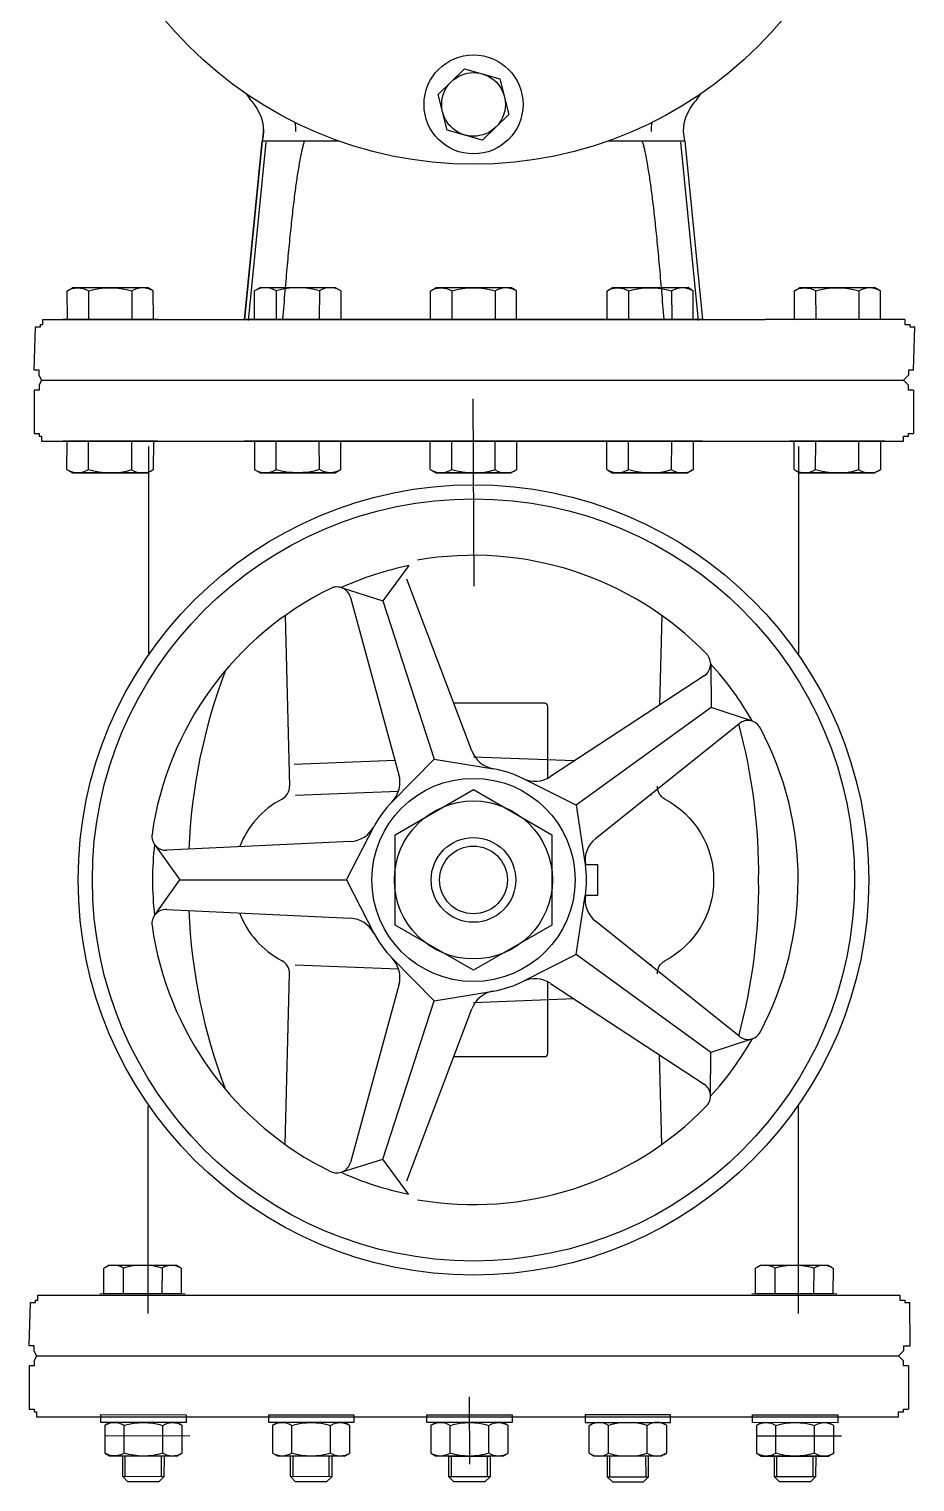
# Model space of a CAD drawing. Header units: millimetres. Extents: x -294625 to 2136527, y -251383 to 128331.
# Drawn here: x 1136168.1 to 1136375.4, y -216943.5 to -216603.5 of the extents above; entities that cross this region are included whole.
import ezdxf

# ---------------------------------------------------------------- set-up
doc = ezdxf.new("R2010")
doc.units = ezdxf.units.MM
doc.layers.add('H-N-FITTING-35', color=2, linetype='Continuous')

# ---------------------------------------------------------------- blocks, each defined once
blk = doc.blocks.new('B-V')
at = {"ltscale": 10}
for p, q in [((-69.56, 92.75), (-69.56, 48.4)), ((69.56, 92.75), (69.56, 48.4)), ((-69.56, -92.75), (-69.56, -48.4)), ((69.56, -92.75), (69.56, -48.4))]:
    blk.add_line(p, q, dxfattribs=at)
for p, q in [((13.86, 67.25), (19.41, 59.74)), ((14.26, 64.38), (0.33, 27.59)), ((28.31, 62.55), (19.41, 59.74)), ((19.41, 59.74), (8.4, 25.85)), ((19.41, 59.74), (8.4, 25.85)), ((15.95, 22.52), (26.31, 60.46)), ((-40.28, 56.59), (-39.79, 37.42)), ((40.28, 56.59), (39.35, 20.06)), ((-50.74, 46.26), (-50.82, 36.92)), ((-16.49, 22.13), (-49.37, 43.71)), ((4.2, 37.8), (-15.25, 37.8)), ((-59.67, 33.96), (-50.82, 36.92)), ((-50.82, 36.92), (-21.99, 15.98)), ((-50.82, 36.92), (-21.99, 15.98)), ((-15.92, 37.14), (-15.92, 21.79)), ((-56.82, 33.45), (-26.14, 8.84)), ((-21.57, 25.46), (0, 26.3)), ((8.4, 25.85), (-4.25, 23.78)), ((8.4, 25.85), (17.42, 16.74)), ((-21.99, 15.98), (-10.54, 21.74)), ((-16.74, 9.66), (0, 19.33)), ((0, 19.33), (16.74, 9.66)), ((38.11, 18.16), (16.04, 19.02)), ((-38.11, 18.16), (-37.77, 18.17)), ((-21.99, 15.98), (-23.93, 3.31)), ((-16.74, -9.66), (-16.74, 9.66)), ((16.74, 9.66), (16.74, -9.66)), ((27.18, 0), (21.31, 11.39)), ((65.63, 6.34), (26.34, 8.21)), ((68.24, 7.6), (62.82, 0)), ((-26.53, 3.32), (-23.93, 3.32)), ((-26.53, -3.32), (-26.53, 3.32)), ((27.18, 0), (21.31, -11.39)), ((62.82, 0), (27.18, 0)), ((62.82, 0), (27.18, 0)), ((68.24, -7.6), (62.82, 0)), ((-23.93, -3.32), (-26.53, -3.32)), ((-21.99, -15.98), (-23.93, -3.31)), ((-26.14, -8.84), (-56.82, -33.45)), ((26.34, -8.21), (65.63, -6.34)), ((0, -19.33), (-16.74, -9.66)), ((16.74, -9.66), (0, -19.33)), ((-50.82, -36.92), (-21.99, -15.98)), ((-50.82, -36.92), (-21.99, -15.98)), ((-38.11, -18.16), (-37.77, -18.17)), ((-21.99, -15.98), (-10.54, -21.74)), ((8.4, -25.85), (17.42, -16.74)), ((38.11, -18.16), (16.04, -19.02)), ((40.28, -56.59), (39.35, -20.06)), ((-49.37, -43.71), (-16.49, -22.13)), ((-15.92, -21.79), (-15.92, -37.14)), ((8.4, -25.85), (-4.25, -23.78)), ((26.31, -60.46), (15.95, -22.52)), ((38.37, -24.8), (16.8, -25.65)), ((-21.57, -25.46), (0, -26.3)), ((0.33, -27.59), (14.26, -64.38)), ((19.41, -59.74), (8.4, -25.85)), ((19.41, -59.74), (8.4, -25.85)), ((-59.67, -33.96), (-50.82, -36.92)), ((-50.74, -46.26), (-50.82, -36.92)), ((-40.28, -56.59), (-39.79, -37.42)), ((-15.25, -37.8), (4.2, -37.8)), ((13.86, -67.25), (19.41, -59.74)), ((28.31, -62.55), (19.41, -59.74))]:
    blk.add_line(p, q)
for radius in [84.56, 81.54, 21.74, 16.91, 9.06, 7.25]:
    blk.add_circle((0, 0), radius)
for centre, radius, start, end in [((0, 0), 69.46, 80.0933, 135.9067), ((0, 0), 68.66, 65.6447, 78.3553), ((29.22, 59.67), 3.02, 63.9067, 164.7263), ((0, 0), 69.46, 8.0933, 63.9067), ((-47.72, 46.23), 3.02, 135.9067, 236.7263), ((0, 0), 68.66, 137.6447, 150.3553), ((-61.18, 1.41), 122.2, 2.4149, 20.8168), ((-15.25, 37.14), 0.663, 90, 180), ((0, 0), 69.46, 152.0933, 207.9067), ((-58.71, 31.1), 3.02, 51.2737, 152.0933), ((61.18, 1.41), 122.2, 164.8244, 180.6624), ((-5.31, 29.73), 6.04, 280.1361, 339.2737), ((-13.17, 27.17), 6.04, 236.7263, 295.8639), ((0, 0), 24.16, 100.1361, 115.8639), ((21.77, 20.93), 6.04, 164.7263, 223.8639), ((0, 0), 24.16, 28.1361, 43.8639), ((26.63, 14.24), 6.04, 208.1361, 267.2737), ((65.78, 9.35), 3.02, 267.2737, 8.0933), ((-29.92, 4.13), 6.04, 352.1361, 51.2737), ((0, 0), 68.66, 353.6447, 6.3553), ((0, 0), 24.16, 172.1361, 187.8639), ((61.18, -1.41), 122.2, 179.3376, 195.1756), ((-29.92, -4.13), 6.04, 308.7263, 7.8639), ((26.63, -14.24), 6.04, 92.7263, 151.8639), ((-61.18, -1.41), 122.2, 339.1832, 357.5851), ((65.78, -9.35), 3.02, 351.9067, 92.7263), ((0, 0), 24.16, 316.1361, 331.8639), ((0, 0), 69.46, 296.0933, 351.9067), ((21.77, -20.93), 6.04, 136.1361, 195.2737), ((-13.17, -27.17), 6.04, 64.1361, 123.2737), ((0, 0), 24.16, 244.1361, 259.8639), ((-5.31, -29.73), 6.04, 20.7263, 79.8639), ((-58.71, -31.1), 3.02, 207.9067, 308.7263), ((0, 0), 68.66, 209.6447, 222.3553), ((-15.25, -37.14), 0.663, 180, 270), ((-47.72, -46.23), 3.02, 123.2737, 224.0933), ((0, 0), 69.46, 224.0933, 279.9067), ((29.22, -59.67), 3.02, 195.2737, 296.0933), ((0, 0), 68.66, 281.6447, 294.3553)]:
    blk.add_arc(centre, radius, start, end)
at = {"extrusion": (0, 0, -1)}
for centre, major_axis, start_param, end_param in [((-42.37, 19.98), (-2.14, 2.14), 2.330584, 3.440857), ((-31.81, 0), (-13.84, 13.84), 4.413125, 6.582449), ((-42.37, -19.98), (2.14, 2.14), -0.299264, 0.811008)]:
    blk.add_ellipse(centre, major_axis=major_axis, ratio=1, start_param=start_param, end_param=end_param, dxfattribs=at)
for centre, major_axis, start_param, end_param in [((42.37, 19.98), (2.14, 2.14), 2.330584, 3.440857), ((31.81, 0), (-13.84, 13.84), 4.296905, 5.011653), ((31.81, 0), (13.84, 13.84), 4.413125, 5.127873), ((42.37, -19.98), (-2.14, 2.14), -0.299264, 0.811008)]:
    blk.add_ellipse(centre, major_axis=major_axis, ratio=1, start_param=start_param, end_param=end_param)
blk = doc.blocks.new('NUT')
at = {"linetype": 'Continuous'}
for p, q in [((-14.7, 12.08), (-13.1, 13)), ((-7.51, 1.11), (-7.51, 11.89)), ((7.51, 1.11), (7.51, 11.89)), ((14.7, 12.08), (13.1, 13)), ((-14.7, 0.92), (-13.1, 0)), ((14.7, 0.92), (13.1, 0))]:
    blk.add_line(p, q, dxfattribs=at)
blk.add_lwpolyline([(-16.5, 16), (-16.5, 13), (16.5, 13), (16.5, 16)], close=True)
for points in [[(-15, 1.11), (-15, 11.89)], [(-13.1, 13), (13.1, 13)], [(15, 11.89), (15, 1.11)], [(-13.1, 0), (13.1, 0)], [(13.1, 0), (-13.1, 0)]]:
    blk.add_lwpolyline(points, dxfattribs=at)
for centre, radius, start, end in [((-11.25, 6.1), 6.9, 57.0867, 122.9133), ((0, -13), 26, 73.2213, 106.7787), ((11.25, 6.1), 6.9, 57.0867, 122.9133), ((-11.25, 6.9), 6.9, 237.0867, 302.9133), ((0, 26), 26, 253.2213, 286.7787), ((11.25, 6.9), 6.9, 237.0867, 302.9133)]:
    blk.add_arc(centre, radius, start, end, dxfattribs=at)

msp = doc.modelspace()

# ---------------------------------------------------------------- linework, layer by layer
at = {"layer": 'H-N-FITTING-35', "ltscale": 1000}
for p, q in [((1136263.86, -216618.81, -0.88), (1136270.02, -216612.81, -0.88)), ((1136270.02, -216612.81, -0.88), (1136278.3, -216615.15, -0.88)), ((1136278.3, -216615.15, -0.88), (1136280.42, -216623.49, -0.88)), ((1136331.65, -216614.18, 5.48), (1136331.65, -216613.95, 5.47)), ((1136265.97, -216627.15, -0.88), (1136263.86, -216618.81, -0.88)), ((1136280.42, -216623.49, -0.88), (1136274.25, -216629.49, -0.88)), ((1136274.25, -216629.49, -0.88), (1136265.97, -216627.15, -0.88)), ((1136218.53, -216671.45, -0.88), (1136222.67, -216629.73, -0.88)), ((1136222.66, -216629.73, -0.88), (1136218.53, -216671.45, -0.88)), ((1136219.49, -216671.69, -0.88), (1136223.63, -216629.97, -0.88)), ((1136240.68, -216629.73, -0.88), (1136222.67, -216629.73, -0.88)), ((1136321.61, -216629.73, -0.88), (1136303.59, -216629.73, -0.88)), ((1136324.78, -216671.69, -0.88), (1136320.64, -216629.97, -0.88)), ((1136321.61, -216629.73, -0.88), (1136325.74, -216671.45, -0.88)), ((1136177.21, -216664.69, 0.01), (1136178.29, -216664.06, 0.01)), ((1136195.93, -216664.02, 0.01), (1136178.29, -216664.06, 0.01)), ((1136178.29, -216664.06, 0.01), (1136195.93, -216664.02, 0.01)), ((1136182.06, -216664.8, 0.01), (1136182.07, -216671.46, 0.01)), ((1136192.17, -216664.77, 0.01), (1136192.18, -216671.44, 0.01)), ((1136197.01, -216664.64, 0.01), (1136195.93, -216664.02, 0.01)), ((1136221.13, -216664.63, 0.01), (1136222.21, -216664.01, 0.01)), ((1136222.21, -216664.01, 0.01), (1136239.85, -216664.06, 0.01)), ((1136239.85, -216664.06, 0.01), (1136222.21, -216664.01, 0.01)), ((1136225.97, -216664.77, 0.01), (1136225.95, -216671.43, 0.01)), ((1136236.08, -216664.8, 0.01), (1136236.06, -216671.46, 0.01)), ((1136240.93, -216664.69, 0.01), (1136239.85, -216664.06, 0.01)), ((1136262.22, -216664.69, 0.01), (1136263.29, -216664.06, 0.01)), ((1136280.94, -216664.02, 0.01), (1136263.29, -216664.06, 0.01)), ((1136263.29, -216664.06, 0.01), (1136280.94, -216664.02, 0.01)), ((1136267.06, -216664.8, 0.01), (1136267.08, -216671.46, 0.01)), ((1136277.17, -216664.77, 0.01), (1136277.19, -216671.44, 0.01)), ((1136282.02, -216664.64, 0.01), (1136280.94, -216664.02, 0.01)), ((1136303.53, -216664.69, 0.01), (1136304.61, -216664.06, 0.01)), ((1136322.26, -216664.02, 0.01), (1136304.61, -216664.06, 0.01)), ((1136304.61, -216664.06, 0.01), (1136322.26, -216664.02, 0.01)), ((1136308.38, -216664.8, 0.01), (1136308.4, -216671.46, 0.01)), ((1136318.49, -216664.77, 0.01), (1136318.51, -216671.44, 0.01)), ((1136323.33, -216664.64, 0.01), (1136322.26, -216664.02, 0.01)), ((1136347.34, -216664.69, 0.01), (1136348.41, -216664.06, 0.01)), ((1136366.06, -216664.02, 0.01), (1136348.41, -216664.06, 0.01)), ((1136348.41, -216664.06, 0.01), (1136366.06, -216664.02, 0.01)), ((1136352.18, -216664.8, 0.01), (1136352.2, -216671.46, 0.01)), ((1136362.29, -216664.77, 0.01), (1136362.31, -216671.44, 0.01)), ((1136367.14, -216664.64, 0.01), (1136366.06, -216664.02, 0.01)), ((1136198.24, -216671.42, 0.01), (1136176.02, -216671.48, 0.01)), ((1136325.74, -216671.45, -0.88), (1136218.53, -216671.45, -0.88)), ((1136219.9, -216671.42, 0.01), (1136242.12, -216671.47, 0.01)), ((1136283.24, -216671.42, 0.01), (1136261.02, -216671.48, 0.01)), ((1136324.56, -216671.42, 0.01), (1136302.34, -216671.48, 0.01)), ((1136368.37, -216671.42, 0.01), (1136346.14, -216671.48, 0.01)), ((1136272.01, -216690.06, -0.88), (1136272.18, -216733.86, -0.88)), ((1136198.24, -216699.98, 0.01), (1136176.02, -216699.93, 0.01)), ((1136182.06, -216706.6, 0.01), (1136182.07, -216699.94, 0.01)), ((1136192.17, -216706.63, 0.01), (1136192.18, -216699.97, 0.01)), ((1136325.74, -216699.95, -0.88), (1136218.53, -216699.95, -0.88)), ((1136219.9, -216699.99, 0.01), (1136242.12, -216699.93, 0.01)), ((1136225.97, -216706.63, 0.01), (1136225.95, -216699.97, 0.01)), ((1136236.08, -216706.61, 0.01), (1136236.06, -216699.95, 0.01)), ((1136283.24, -216699.98, 0.01), (1136261.02, -216699.93, 0.01)), ((1136267.06, -216706.6, 0.01), (1136267.08, -216699.94, 0.01)), ((1136277.17, -216706.63, 0.01), (1136277.19, -216699.97, 0.01)), ((1136324.56, -216699.98, 0.01), (1136302.34, -216699.93, 0.01)), ((1136308.38, -216706.6, 0.01), (1136308.4, -216699.94, 0.01)), ((1136318.49, -216706.63, 0.01), (1136318.51, -216699.97, 0.01)), ((1136368.37, -216699.98, 0.01), (1136346.14, -216699.93, 0.01)), ((1136352.18, -216706.6, 0.01), (1136352.2, -216699.94, 0.01)), ((1136362.29, -216706.63, 0.01), (1136362.31, -216699.97, 0.01)), ((1136177.21, -216706.71, 0.01), (1136178.29, -216707.34, 0.01)), ((1136195.93, -216707.38, 0.01), (1136178.29, -216707.34, 0.01)), ((1136178.29, -216707.34, 0.01), (1136195.93, -216707.38, 0.01)), ((1136197.01, -216706.76, 0.01), (1136195.93, -216707.38, 0.01)), ((1136221.13, -216706.77, 0.01), (1136222.21, -216707.39, 0.01)), ((1136222.21, -216707.39, 0.01), (1136239.85, -216707.34, 0.01)), ((1136239.85, -216707.34, 0.01), (1136222.21, -216707.39, 0.01)), ((1136240.93, -216706.72, 0.01), (1136239.85, -216707.34, 0.01)), ((1136262.22, -216706.71, 0.01), (1136263.29, -216707.34, 0.01)), ((1136280.94, -216707.38, 0.01), (1136263.29, -216707.34, 0.01)), ((1136263.29, -216707.34, 0.01), (1136280.94, -216707.38, 0.01)), ((1136282.02, -216706.76, 0.01), (1136280.94, -216707.38, 0.01)), ((1136303.53, -216706.71, 0.01), (1136304.61, -216707.34, 0.01)), ((1136322.26, -216707.38, 0.01), (1136304.61, -216707.34, 0.01)), ((1136304.61, -216707.34, 0.01), (1136322.26, -216707.38, 0.01)), ((1136323.33, -216706.76, 0.01), (1136322.26, -216707.38, 0.01)), ((1136347.34, -216706.71, 0.01), (1136348.41, -216707.34, 0.01)), ((1136366.06, -216707.38, 0.01), (1136348.41, -216707.34, 0.01)), ((1136348.41, -216707.34, 0.01), (1136366.06, -216707.38, 0.01)), ((1136367.14, -216706.76, 0.01), (1136366.06, -216707.38, 0.01)), ((1136185.84, -216893.35, -3.39), (1136186.81, -216892.8, -3.39)), ((1136186.81, -216892.8, -3.39), (1136202.63, -216892.84, -3.39)), ((1136202.63, -216892.84, -3.39), (1136186.81, -216892.8, -3.39)), ((1136190.19, -216893.47, -3.39), (1136190.17, -216899.45, -3.39)), ((1136199.25, -216893.5, -3.39), (1136199.23, -216899.47, -3.39)), ((1136203.59, -216893.4, -3.39), (1136202.63, -216892.84, -3.39)), ((1136338.33, -216893.37, -3.39), (1136339.3, -216892.81, -3.39)), ((1136339.3, -216892.81, -3.39), (1136355.12, -216892.86, -3.39)), ((1136355.12, -216892.86, -3.39), (1136339.3, -216892.81, -3.39)), ((1136342.68, -216893.49, -3.39), (1136342.66, -216899.46, -3.39)), ((1136351.74, -216893.51, -3.39), (1136351.72, -216899.49, -3.39)), ((1136356.08, -216893.42, -3.39), (1136355.12, -216892.86, -3.39)), ((1136184.74, -216899.43, -3.39), (1136204.66, -216899.48, -3.39)), ((1136337.23, -216899.45, -3.39), (1136357.15, -216899.5, -3.39)), ((1136271.12, -216923.62, -3.39), (1136271.17, -216939.36, -3.39)), ((1136185.82, -216932.68, -0.6), (1136205.74, -216932.73, -0.6)), ((1136338.31, -216932.7, -0.6), (1136358.23, -216932.75, -0.6))]:
    msp.add_line(p, q, dxfattribs=at)
for points, elevation in [([(1136177.01, -216664.81), (1136177.03, -216671.48)], 0.01), ([(1136197.23, -216671.43), (1136197.21, -216664.76)], 0.01), ([(1136220.91, -216671.42), (1136220.92, -216664.76)], 0.01), ([(1136241.13, -216664.81), (1136241.11, -216671.47)], 0.01), ([(1136262.01, -216664.81), (1136262.03, -216671.48)], 0.01), ([(1136282.23, -216671.43), (1136282.22, -216664.76)], 0.01), ([(1136303.33, -216664.81), (1136303.35, -216671.48)], 0.01), ([(1136323.55, -216671.43), (1136323.54, -216664.76)], 0.01), ([(1136347.14, -216664.81), (1136347.15, -216671.48)], 0.01), ([(1136367.36, -216671.43), (1136367.34, -216664.76)], 0.01), ([(1136171.39, -216672.62), (1136171.39, -216671.45)], -0.6), ([(1136171.39, -216671.45), (1136171.39, -216671.45)], -0.6), ([(1136171.39, -216671.45), (1136205.88, -216671.45)], -0.6), ([(1136171.39, -216671.45), (1136205.88, -216671.45)], -0.6), ([(1136171.39, -216671.45), (1136340.35, -216671.45)], -0.6), ([(1136177.03, -216671.48), (1136197.23, -216671.43)], 0.01), ([(1136241.11, -216671.47), (1136220.91, -216671.42)], 0.01), ([(1136262.03, -216671.48), (1136282.23, -216671.43)], 0.01), ([(1136303.35, -216671.48), (1136323.55, -216671.43)], 0.01), ([(1136373.09, -216671.45), (1136340.35, -216671.45)], -0.6), ([(1136373.09, -216671.45), (1136340.35, -216671.45)], -0.6), ([(1136373.09, -216671.45), (1136340.35, -216671.45)], -0.6), ([(1136347.15, -216671.48), (1136367.36, -216671.43)], 0.01), ([(1136373.09, -216671.45), (1136373.09, -216671.45)], -0.6), ([(1136373.09, -216671.45), (1136373.09, -216671.45)], -0.6), ([(1136373.09, -216671.45), (1136373.09, -216672.62)], -0.6), ([(1136169.3, -216683.36), (1136169.64, -216673.21)], -0.6), ([(1136169.3, -216683.36), (1136169.64, -216673.21)], -0.6), ([(1136169.3, -216683.36), (1136169.64, -216673.21)], -0.6), ([(1136169.64, -216673.21), (1136169.64, -216673.21)], -0.6), ([(1136169.64, -216673.21), (1136170.81, -216673.21)], -0.6), ([(1136170.81, -216673.21), (1136170.81, -216672.62)], -0.6), ([(1136170.81, -216672.62), (1136170.81, -216672.62)], -0.6), ([(1136170.81, -216672.62), (1136170.81, -216672.62)], -0.6), ([(1136170.81, -216672.62), (1136170.81, -216672.62)], -0.6), ([(1136170.81, -216672.62), (1136171.39, -216672.62)], -0.6), ([(1136373.09, -216672.62), (1136374.26, -216672.62)], -0.6), ([(1136374.26, -216672.62), (1136374.26, -216672.62)], -0.6), ([(1136374.26, -216672.62), (1136374.26, -216672.62)], -0.6), ([(1136374.26, -216672.62), (1136374.26, -216672.62)], -0.6), ([(1136374.26, -216672.62), (1136374.26, -216673.21)], -0.6), ([(1136374.26, -216673.21), (1136375.43, -216673.21)], -0.6), ([(1136375.09, -216683.36), (1136375.43, -216673.21)], -0.6), ([(1136375.09, -216683.36), (1136375.43, -216673.21)], -0.6), ([(1136375.09, -216683.36), (1136375.43, -216673.21)], -0.6), ([(1136169.3, -216683.36), (1136169.3, -216682.78)], -0.6), ([(1136170.47, -216683.36), (1136169.3, -216683.36)], -0.6), ([(1136169.3, -216683.36), (1136169.3, -216683.36)], -0.6), ([(1136170.47, -216684.53), (1136170.47, -216683.36)], -0.6), ([(1136170.47, -216683.36), (1136170.47, -216683.36)], -0.6), ([(1136171.06, -216685.7), (1136170.47, -216684.53)], -0.6), ([(1136170.47, -216684.53), (1136170.47, -216684.53)], -0.6), ([(1136170.47, -216684.53), (1136170.47, -216684.53)], -0.6), ([(1136373.92, -216684.53), (1136372.75, -216685.7)], -0.6), ([(1136375.09, -216683.36), (1136373.92, -216683.36)], -0.6), ([(1136373.92, -216683.36), (1136373.92, -216684.53)], -0.6), ([(1136373.92, -216684.53), (1136373.92, -216684.53)], -0.6), ([(1136373.92, -216684.53), (1136373.92, -216684.53)], -0.6), ([(1136373.92, -216684.53), (1136373.92, -216684.53)], -0.6), ([(1136375.09, -216683.36), (1136375.09, -216683.36)], -0.6), ([(1136375.09, -216683.36), (1136375.09, -216683.36)], -0.6), ([(1136169.3, -216688.04), (1136169.3, -216698.19)], -0.6), ([(1136169.3, -216688.04), (1136169.3, -216698.19)], -0.6), ([(1136169.3, -216688.04), (1136169.3, -216698.19)], -0.6), ([(1136170.47, -216688.04), (1136169.3, -216688.04)], -0.6), ([(1136169.3, -216688.04), (1136169.3, -216688.04)], -0.6), ([(1136169.3, -216688.04), (1136169.3, -216688.63)], -0.6), ([(1136171.06, -216685.7), (1136170.47, -216686.87)], -0.6), ([(1136170.47, -216686.87), (1136170.47, -216686.87)], -0.6), ([(1136170.47, -216686.87), (1136170.47, -216686.87)], -0.6), ([(1136170.47, -216686.87), (1136170.47, -216688.04)], -0.6), ([(1136170.47, -216688.04), (1136170.47, -216688.04)], -0.6), ([(1136171.06, -216685.7), (1136171.06, -216685.7)], -0.6), ([(1136171.06, -216685.7), (1136171.06, -216685.7)], -0.6), ([(1136171.06, -216685.7), (1136372.75, -216685.7)], -0.6), ([(1136171.06, -216685.7), (1136372.75, -216685.7)], -0.6), ([(1136171.06, -216685.7), (1136372.75, -216685.7)], -0.6), ([(1136171.06, -216685.7), (1136171.06, -216685.7)], -0.6), ([(1136171.06, -216685.7), (1136171.06, -216685.7)], -0.6), ([(1136171.06, -216685.7), (1136372.75, -216685.7)], -0.6), ([(1136171.06, -216685.7), (1136372.75, -216685.7)], -0.6), ([(1136171.06, -216685.7), (1136372.75, -216685.7)], -0.6), ([(1136373.92, -216686.87), (1136372.75, -216685.7)], -0.6), ([(1136372.75, -216685.7), (1136372.75, -216685.7)], -0.6), ([(1136372.75, -216685.7), (1136372.75, -216685.7)], -0.6), ([(1136373.92, -216688.04), (1136373.92, -216686.87)], -0.6), ([(1136373.92, -216686.87), (1136373.92, -216686.87)], -0.6), ([(1136373.92, -216686.87), (1136373.92, -216686.87)], -0.6), ([(1136373.92, -216686.87), (1136373.92, -216686.87)], -0.6), ([(1136375.09, -216688.04), (1136373.92, -216688.04)], -0.6), ([(1136375.09, -216688.04), (1136375.09, -216698.19)], -0.6), ([(1136375.09, -216688.04), (1136375.09, -216698.19)], -0.6), ([(1136375.09, -216688.04), (1136375.09, -216698.19)], -0.6), ([(1136375.09, -216688.04), (1136375.09, -216688.04)], -0.6), ([(1136375.09, -216688.04), (1136375.09, -216688.04)], -0.6), ([(1136169.3, -216698.19), (1136169.3, -216698.19)], -0.6), ([(1136169.3, -216698.19), (1136170.47, -216698.19)], -0.6), ([(1136170.47, -216698.19), (1136170.47, -216698.77)], -0.6), ([(1136170.47, -216698.77), (1136170.47, -216698.77)], -0.6), ([(1136170.47, -216698.77), (1136170.47, -216698.77)], -0.6), ([(1136170.47, -216698.77), (1136170.47, -216698.77)], -0.6), ([(1136170.47, -216698.77), (1136171.06, -216698.77)], -0.6), ([(1136171.06, -216698.77), (1136171.06, -216699.94)], -0.6), ([(1136372.75, -216699.94), (1136372.75, -216698.77)], -0.6), ([(1136372.75, -216698.77), (1136373.92, -216698.77)], -0.6), ([(1136373.92, -216698.77), (1136373.92, -216698.19)], -0.6), ([(1136373.92, -216698.19), (1136375.09, -216698.19)], -0.6), ([(1136373.92, -216698.77), (1136373.92, -216698.77)], -0.6), ([(1136373.92, -216698.77), (1136373.92, -216698.77)], -0.6), ([(1136373.92, -216698.77), (1136373.92, -216698.77)], -0.6), ([(1136171.06, -216699.94), (1136171.06, -216699.94)], -0.6), ([(1136171.06, -216699.94), (1136205.55, -216699.94)], -0.6), ([(1136171.06, -216699.94), (1136372.75, -216699.94)], -0.6), ([(1136177.01, -216706.59), (1136177.03, -216699.93)], 0.01), ([(1136177.03, -216699.93), (1136197.23, -216699.98)], 0.01), ([(1136197.23, -216699.98), (1136197.21, -216706.64)], 0.01), ([(1136241.11, -216699.93), (1136220.91, -216699.98)], 0.01), ([(1136220.91, -216699.98), (1136220.92, -216706.65)], 0.01), ([(1136241.13, -216706.59), (1136241.11, -216699.93)], 0.01), ([(1136262.01, -216706.59), (1136262.03, -216699.93)], 0.01), ([(1136262.03, -216699.93), (1136282.23, -216699.98)], 0.01), ([(1136282.23, -216699.98), (1136282.22, -216706.64)], 0.01), ([(1136303.33, -216706.59), (1136303.35, -216699.93)], 0.01), ([(1136303.35, -216699.93), (1136323.55, -216699.98)], 0.01), ([(1136323.55, -216699.98), (1136323.54, -216706.64)], 0.01), ([(1136347.14, -216706.59), (1136347.15, -216699.93)], 0.01), ([(1136347.15, -216699.93), (1136367.36, -216699.98)], 0.01), ([(1136367.36, -216699.98), (1136367.34, -216706.64)], 0.01), ([(1136372.75, -216699.94), (1136372.75, -216699.94)], -0.6), ([(1136372.75, -216699.94), (1136372.75, -216699.94)], -0.6), ([(1136185.65, -216899.43), (1136185.66, -216893.46)], -3.39), ([(1136203.77, -216893.51), (1136203.76, -216899.48)], -3.39), ([(1136338.14, -216899.45), (1136338.15, -216893.48)], -3.39), ([(1136356.26, -216893.53), (1136356.24, -216899.5)], -3.39), ([(1136203.76, -216899.48), (1136185.65, -216899.43)], -3.39), ([(1136356.24, -216899.5), (1136338.14, -216899.45)], -3.39), ([(1136168.14, -216911.7), (1136168.48, -216901.54)], -4), ([(1136168.14, -216911.7), (1136168.48, -216901.54)], -4), ([(1136168.14, -216911.7), (1136168.48, -216901.54)], -4), ([(1136168.48, -216901.54), (1136168.48, -216901.54)], -4), ([(1136168.48, -216901.54), (1136169.65, -216901.54)], -4), ([(1136169.65, -216901.54), (1136169.65, -216900.96)], -4), ([(1136169.65, -216900.96), (1136169.65, -216900.96)], -4), ([(1136169.65, -216900.96), (1136169.65, -216900.96)], -4), ([(1136169.65, -216900.96), (1136169.65, -216900.96)], -4), ([(1136169.65, -216900.96), (1136170.23, -216900.96)], -4), ([(1136170.23, -216900.96), (1136170.23, -216899.79)], -4), ([(1136170.23, -216899.79), (1136170.23, -216899.79)], -4), ([(1136170.23, -216899.79), (1136371.93, -216899.79), (1136371.93, -216900.96)], -4), ([(1136371.93, -216899.79), (1136371.93, -216899.79)], -4), ([(1136371.93, -216899.79), (1136371.93, -216899.79)], -4), ([(1136371.93, -216900.96), (1136373.1, -216900.96)], -4), ([(1136372.76, -216911.7), (1136374.35, -216911.7), (1136374.27, -216901.54)], -4), ([(1136373.1, -216900.96), (1136373.1, -216900.96)], -4), ([(1136373.1, -216900.96), (1136373.1, -216900.96)], -4), ([(1136373.1, -216900.96), (1136373.1, -216900.96)], -4), ([(1136373.1, -216900.96), (1136373.1, -216901.54)], -4), ([(1136373.1, -216901.54), (1136374.27, -216901.54)], -4), ([(1136168.14, -216911.7), (1136168.14, -216911.12)], -4), ([(1136169.31, -216911.7), (1136168.14, -216911.7)], -4), ([(1136168.14, -216911.7), (1136168.14, -216911.7)], -4), ([(1136169.31, -216912.87), (1136169.31, -216911.7)], -4), ([(1136169.31, -216911.7), (1136169.31, -216911.7)], -4), ([(1136169.9, -216914.04), (1136169.31, -216912.87)], -4), ([(1136169.31, -216912.87), (1136169.31, -216912.87)], -4), ([(1136169.31, -216912.87), (1136169.31, -216912.87)], -4), ([(1136372.76, -216912.87), (1136371.59, -216914.04)], -4), ([(1136372.76, -216911.7), (1136372.76, -216912.87)], -4), ([(1136372.76, -216912.87), (1136372.76, -216912.87)], -4), ([(1136372.76, -216912.87), (1136372.76, -216912.87)], -4), ([(1136372.76, -216912.87), (1136372.76, -216912.87)], -4), ([(1136373.93, -216911.7), (1136373.93, -216911.7)], -4), ([(1136373.93, -216911.7), (1136373.93, -216911.7)], -4), ([(1136168.14, -216916.38), (1136168.14, -216926.52)], -4), ([(1136168.14, -216916.38), (1136168.14, -216926.52)], -4), ([(1136168.14, -216916.38), (1136168.14, -216926.52)], -4), ([(1136169.31, -216916.38), (1136168.14, -216916.38)], -4), ([(1136168.14, -216916.38), (1136168.14, -216916.38)], -4), ([(1136168.14, -216916.38), (1136168.14, -216916.96)], -4), ([(1136169.9, -216914.04), (1136169.31, -216915.21)], -4), ([(1136169.31, -216915.21), (1136169.31, -216915.21)], -4), ([(1136169.31, -216915.21), (1136169.31, -216915.21)], -4), ([(1136169.31, -216915.21), (1136169.31, -216916.38)], -4), ([(1136169.31, -216916.38), (1136169.31, -216916.38)], -4), ([(1136169.9, -216914.04), (1136169.9, -216914.04)], -4), ([(1136169.9, -216914.04), (1136169.9, -216914.04)], -4), ([(1136169.9, -216914.04), (1136371.59, -216914.04)], -4), ([(1136169.9, -216914.04), (1136371.59, -216914.04)], -4), ([(1136169.9, -216914.04), (1136371.59, -216914.04)], -4), ([(1136169.9, -216914.04), (1136169.9, -216914.04)], -4), ([(1136169.9, -216914.04), (1136169.9, -216914.04)], -4), ([(1136169.9, -216914.04), (1136371.59, -216914.04)], -4), ([(1136169.9, -216914.04), (1136371.59, -216914.04)], -4), ([(1136169.9, -216914.04), (1136371.59, -216914.04)], -4), ([(1136372.76, -216915.21), (1136371.59, -216914.04)], -4), ([(1136371.59, -216914.04), (1136371.59, -216914.04)], -4), ([(1136371.59, -216914.04), (1136371.59, -216914.04)], -4), ([(1136372.76, -216916.38), (1136372.76, -216915.21)], -4), ([(1136372.76, -216915.21), (1136372.76, -216915.21)], -4), ([(1136372.76, -216915.21), (1136372.76, -216915.21)], -4), ([(1136372.76, -216915.21), (1136372.76, -216915.21)], -4), ([(1136373.93, -216916.38), (1136372.76, -216916.38)], -4), ([(1136373.93, -216916.38), (1136373.93, -216926.52)], -4), ([(1136373.93, -216916.38), (1136373.93, -216926.52)], -4), ([(1136373.93, -216916.38), (1136373.93, -216916.38)], -4), ([(1136373.93, -216916.38), (1136373.93, -216916.38)], -4), ([(1136168.14, -216926.52), (1136168.14, -216926.52)], -4), ([(1136168.14, -216926.52), (1136169.31, -216926.52)], -4), ([(1136169.31, -216926.52), (1136169.31, -216927.11)], -4), ([(1136372.76, -216927.11), (1136372.76, -216926.52)], -4), ([(1136372.76, -216926.52), (1136373.93, -216926.52)], -4), ([(1136169.31, -216927.11), (1136169.31, -216927.11)], -4), ([(1136169.31, -216927.11), (1136169.31, -216927.11)], -4), ([(1136169.31, -216927.11), (1136169.31, -216927.11)], -4), ([(1136169.31, -216927.11), (1136169.9, -216927.11)], -4), ([(1136169.9, -216927.11), (1136169.9, -216928.28)], -4), ([(1136169.9, -216928.28), (1136371.59, -216928.28), (1136371.59, -216927.11)], -4), ([(1136169.9, -216928.28), (1136169.9, -216928.28)], -4), ([(1136371.59, -216927.11), (1136372.76, -216927.11)], -4), ([(1136371.59, -216928.28), (1136371.59, -216928.28)], -4), ([(1136371.59, -216928.28), (1136371.59, -216928.28)], -4), ([(1136372.76, -216927.11), (1136372.76, -216927.11)], -4), ([(1136372.76, -216927.11), (1136372.76, -216927.11)], -4), ([(1136372.76, -216927.11), (1136372.76, -216927.11)], -4), ([(1136190.65, -216942.28), (1136190.66, -216937.45)], -3.39), ([(1136199.1, -216942.3), (1136199.12, -216937.47)], -3.39), ([(1136229.91, -216942.28), (1136229.93, -216937.45)], -3.39), ([(1136238.37, -216942.31), (1136238.38, -216937.48)], -3.39), ([(1136266.95, -216942.29), (1136266.96, -216937.46)], -3.39), ([(1136275.4, -216942.31), (1136275.41, -216937.48)], -3.39), ([(1136304.06, -216942.31), (1136304.04, -216937.48)], -3.39), ([(1136312.51, -216942.29), (1136312.49, -216937.46)], -3.39), ([(1136343.14, -216942.3), (1136343.15, -216937.47)], -3.39), ([(1136351.59, -216942.32), (1136351.6, -216937.49)], -3.39), ([(1136199.71, -216942.3), (1136190.05, -216942.28)], -3.39), ([(1136238.97, -216942.31), (1136229.31, -216942.28)], -3.39), ([(1136276, -216942.31), (1136266.34, -216942.29)], -3.39), ([(1136303.45, -216942.31), (1136313.11, -216942.29)], -3.39), ([(1136352.19, -216942.32), (1136342.54, -216942.29)], -3.39)]:
    msp.add_lwpolyline(points, dxfattribs=dict(at, elevation=elevation))
at = {"layer": 'H-N-FITTING-35', "ltscale": 1000, "elevation": -3.39}
for points in [[(1136199.72, -216937.47), (1136199.71, -216942.3), (1136198.5, -216943.51), (1136191.25, -216943.49), (1136190.05, -216942.28), (1136190.06, -216937.45)], [(1136238.98, -216937.48), (1136238.97, -216942.31), (1136237.76, -216943.51), (1136230.52, -216943.49), (1136229.31, -216942.28), (1136229.32, -216937.45)], [(1136276.02, -216937.48), (1136276, -216942.31), (1136274.79, -216943.51), (1136267.55, -216943.5), (1136266.34, -216942.29), (1136266.36, -216937.46)], [(1136303.44, -216937.48), (1136303.45, -216942.31), (1136304.66, -216943.51), (1136311.91, -216943.5), (1136313.11, -216942.29), (1136313.1, -216937.46)], [(1136352.21, -216937.49), (1136352.19, -216942.32), (1136350.98, -216943.52), (1136343.74, -216943.5), (1136342.54, -216942.29), (1136342.55, -216937.47)]]:
    msp.add_lwpolyline(points, close=True, dxfattribs=at)
at = {"layer": 'H-N-FITTING-35', "ltscale": 1000}
for centre, radius in [((1136272.13, -216540.93, -0.88), 94.21), ((1136272.14, -216621.15, -0.88), 11.58), ((1136272.14, -216621.15, -0.88), 7.45)]:
    msp.add_circle(centre, radius, dxfattribs=at)
for centre, start, end in [((1136321.72, -216540.93, -0.88), 217.0542, 218.4847), ((1136222.55, -216540.93, -0.88), 321.5153, 322.9479)]:
    msp.add_arc(centre, 128.91, start, end, dxfattribs=at)
at = {"layer": 'H-N-FITTING-35', "ltscale": 1000, "extrusion": (0, 0, -1)}
for centre, radius, start, end in [((-1136213.05, -216627.32, 0.88), 9.92, 141.5153, 194.0362), ((-1136213.04, -216627.32, 0.88), 9.92, 141.5153, 194.0362), ((-1136331.23, -216627.32, 0.88), 9.92, 345.9638, 38.4847), ((-1136210.65, -216627.49, 0.88), 19.83, 173.8663, 180), ((-1136333.62, -216627.49, 0.88), 19.83, 0, 6.1378)]:
    msp.add_arc(centre, radius, start, end, dxfattribs=at)
for centre, major_axis, start_param, end_param in [((1136179.54, -216668.71, 0.01), (3.28, -3.28), 3.350064, 4.498955), ((1136187.15, -216681.55, 0.01), (-12.38, -12.38), 2.060871, 2.646556), ((1136194.7, -216668.67, 0.01), (3.28, -3.28), 3.350064, 4.498955), ((1136264.55, -216668.71, 0.01), (3.28, -3.28), 3.350064, 4.498955), ((1136272.16, -216681.55, 0.01), (-12.38, -12.38), 2.060871, 2.646556), ((1136279.7, -216668.67, 0.01), (3.28, -3.28), 3.350064, 4.498955), ((1136305.87, -216668.71, 0.01), (3.28, -3.28), 3.350064, 4.498955), ((1136313.48, -216681.55, 0.01), (-12.38, -12.38), 2.060871, 2.646556), ((1136321.02, -216668.67, 0.01), (3.28, -3.28), 3.350064, 4.498955), ((1136349.67, -216668.71, 0.01), (3.28, -3.28), 3.350064, 4.498955), ((1136357.28, -216681.55, 0.01), (-12.38, -12.38), 2.060871, 2.646556), ((1136364.83, -216668.67, 0.01), (3.28, -3.28), 3.350064, 4.498955), ((1136223.44, -216702.74, 0.01), (3.28, 3.28), 1.779157, 2.928048), ((1136230.98, -216689.86, 0.01), (-12.38, 12.38), 3.631556, 4.217242), ((1136238.59, -216702.7, 0.01), (3.28, 3.28), 1.779157, 2.928048)]:
    msp.add_ellipse(centre, major_axis=major_axis, ratio=1, start_param=start_param, end_param=end_param, dxfattribs=at)
at = {"layer": 'H-N-FITTING-35', "ltscale": 1000}
for centre, major_axis, start_param, end_param in [((1136223.44, -216668.66, 0.01), (3.28, -3.28), 1.779157, 2.928048), ((1136230.98, -216681.55, 0.01), (-12.38, -12.38), 3.631556, 4.217242), ((1136238.59, -216668.7, 0.01), (3.28, -3.28), 1.779157, 2.928048), ((1136179.54, -216702.7, 0.01), (3.28, 3.28), 3.350064, 4.498955), ((1136187.15, -216689.85, 0.01), (-12.38, 12.38), 2.060871, 2.646556), ((1136194.7, -216702.74, 0.01), (3.28, 3.28), 3.350064, 4.498955), ((1136264.55, -216702.7, 0.01), (3.28, 3.28), 3.350064, 4.498955), ((1136272.16, -216689.85, 0.01), (-12.38, 12.38), 2.060871, 2.646556), ((1136279.7, -216702.74, 0.01), (3.28, 3.28), 3.350064, 4.498955), ((1136305.87, -216702.7, 0.01), (3.28, 3.28), 3.350064, 4.498955), ((1136313.48, -216689.85, 0.01), (-12.38, 12.38), 2.060871, 2.646556), ((1136321.02, -216702.74, 0.01), (3.28, 3.28), 3.350064, 4.498955), ((1136349.67, -216702.7, 0.01), (3.28, 3.28), 3.350064, 4.498955), ((1136357.28, -216689.85, 0.01), (-12.38, 12.38), 2.060871, 2.646556), ((1136364.83, -216702.74, 0.01), (3.28, 3.28), 3.350064, 4.498955), ((1136187.92, -216896.96, -3.39), (-2.94, -2.94), 3.349953, 4.498844), ((1136194.68, -216908.51, -3.39), (11.1, -11.1), 2.060759, 2.646445), ((1136201.5, -216897, -3.39), (-2.94, -2.94), 3.349953, 4.498844), ((1136340.4, -216896.98, -3.39), (-2.94, -2.94), 3.349953, 4.498844), ((1136347.17, -216908.53, -3.39), (11.1, -11.1), 2.060759, 2.646445), ((1136353.99, -216897.02, -3.39), (-2.94, -2.94), 3.349953, 4.498844)]:
    msp.add_ellipse(centre, major_axis=major_axis, ratio=1, start_param=start_param, end_param=end_param, dxfattribs=at)
for points in [[(1136227.55, -216671.45, -0.88), (1136230.18, -216637.49, -0.88), (1136232.61, -216629.73, -0.88)], [(1136316.72, -216671.45, -0.88), (1136314.09, -216637.49, -0.88), (1136311.66, -216629.73, -0.88)]]:
    msp.add_rational_spline(points, [1, 1.00120837924, 1], degree=2, dxfattribs=at)

# ---------------------------------------------------------------- block references
for name, p, xscale, yscale, zscale, rotation in [('B-V', (1136272.13, -216802.64, -0.6), 1.093726405818901, 1.093726405818901, 1.093726405818901, 179.9936136968315), ('NUT', (1136194.89, -216937.46, -3.39), -0.603633693126102, 0.6036336931217754, 0.6036336931296953, 359.8514566743247), ('NUT', (1136234.15, -216937.47, -3.39), -0.603633693126102, 0.6036336931217754, 0.6036336931296953, 359.8514566743247), ('NUT', (1136271.19, -216937.47, -3.39), -0.603633693126102, 0.6036336931217754, 0.6036336931296953, 359.8514566743247), ('NUT', (1136308.27, -216937.47, -3.39), 0.6036336931230132, 0.6036336931230132, 0.6036336931230132, 0.1421288178162936), ('NUT', (1136347.38, -216937.48, -3.39), -0.603633693126102, 0.6036336931217754, 0.6036336931296953, 359.8514566743247)]:
    msp.add_blockref(name, p, dxfattribs=dict(at, xscale=xscale, yscale=yscale, zscale=zscale, rotation=rotation))

doc.saveas('drawing.dxf')
